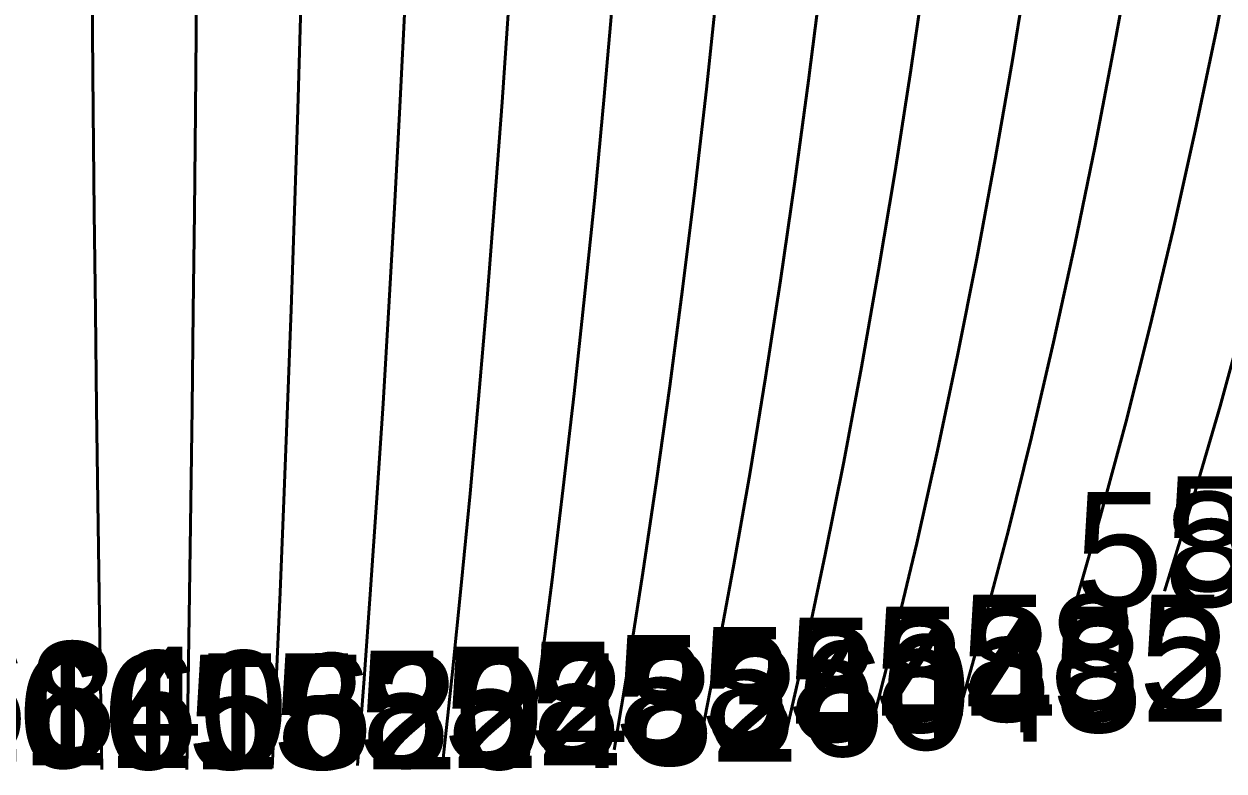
# Model space of a CAD drawing. Extents: x -25.3 to 28.3, y -25.5 to 26.5.
# Drawn here: x -1.05 to 9.4, y -25.51 to -19 of the extents above; entities that cross this region are included whole.
import ezdxf

# ---------------------------------------------------------------- set-up
doc = ezdxf.new("R2010")
doc.units = 0
doc.header["$MEASUREMENT"] = 0
doc.layers.add('Errors', color=12, linetype='CONTINUOUS')
doc.layers.add('UpperTendons', color=123, linetype='CONTINUOUS', lineweight=40)
doc.styles.get("Standard").update_dxf_attribs({"font": 'arial.ttf', "width": 40, "oblique": 50})

msp = doc.modelspace()

# ---------------------------------------------------------------- linework, layer by layer
at = {"layer": 'UpperTendons'}
for p, q in [((5.05755, -18.04706, 29.79538), (4.89633, -19.57108, 28.84508)), ((9.51371, -18.16157, 28.6127), (9.33811, -19.05508, 28.08458)), ((4.12507, -18.28195, 29.79587), (4.00648, -19.63478, 28.93896)), ((8.61236, -18.29029, 28.81549), (8.4512, -19.18514, 28.27627)), ((3.20035, -18.46682, 29.79555), (3.11639, -19.6856, 29.01388)), ((7.70944, -18.40563, 28.9972), (7.5634, -19.3016, 28.4479)), ((2.28167, -18.60364, 29.79494), (2.22611, -19.72365, 29.06995)), ((5.89986, -18.59677, 29.29833), (5.78583, -19.49441, 28.73208)), ((6.8052, -18.50774, 29.15807), (6.6749, -19.40463, 28.59976)), ((1.36734, -18.69377, 29.79452), (1.33571, -19.74898, 29.10728)), ((-0.45559, -18.73881, 29.79412), (-0.44525, -19.76163, 29.12593)), ((0.45559, -18.73881, 29.79412), (0.44525, -19.76163, 29.12593)), ((9.33811, -19.05508, 28.08458), (9.15361, -19.93409, 27.52969)), ((8.4512, -19.18514, 28.27627), (8.282, -20.06477, 27.71017)), ((7.5634, -19.3016, 28.4479), (7.41019, -20.18169, 27.87164)), ((6.6749, -19.40463, 28.59976), (6.53828, -20.28507, 28.0144)), ((5.78583, -19.49441, 28.73208), (5.66635, -20.37509, 28.13873)), ((4.00648, -19.63478, 28.93896), (3.92259, -20.51575, 28.33298)), ((4.89633, -19.57108, 28.84508), (4.79444, -20.45194, 28.24485)), ((1.33571, -19.74898, 29.10728), (1.30743, -20.63008, 28.49088)), ((2.22611, -19.72365, 29.06995), (2.17909, -20.60473, 28.45587)), ((3.11639, -19.6856, 29.01388), (3.0508, -20.56665, 28.40327)), ((-0.44525, -19.76163, 29.12593), (-0.4358, -20.64275, 28.50837)), ((0.44525, -19.76163, 29.12593), (0.4358, -20.64275, 28.50837)), ((9.15361, -19.93409, 27.52969), (8.96028, -20.79771, 26.94825)), ((8.282, -20.06477, 27.71017), (8.10486, -20.92831, 27.11747)), ((7.41019, -20.18169, 27.87164), (7.2499, -21.04506, 27.26874)), ((5.66635, -20.37509, 28.13873), (5.5415, -21.23798, 27.51872)), ((6.53828, -20.28507, 28.0144), (6.39545, -21.14821, 27.4024)), ((4.79444, -20.45194, 28.24485), (4.68803, -21.31457, 27.61796)), ((3.0508, -20.56665, 28.40327), (2.98235, -21.42883, 27.766)), ((3.92259, -20.51575, 28.33298), (3.835, -21.37814, 27.70033)), ((-0.4358, -20.64275, 28.50837), (-0.42596, -21.50458, 27.86416)), ((0.4358, -20.64275, 28.50837), (0.42596, -21.50458, 27.86416)), ((1.30743, -20.63008, 28.49088), (1.27792, -21.49198, 27.84783)), ((2.17909, -20.60473, 28.45587), (2.13002, -21.46675, 27.81514)), ((8.96028, -20.79771, 26.94825), (8.75822, -21.64508, 26.34054)), ((8.10486, -20.92831, 27.11747), (7.91986, -21.77488, 26.4985)), ((7.2499, -21.04506, 27.26874), (7.08263, -21.89082, 26.6396)), ((6.39545, -21.14821, 27.4024), (6.24649, -21.99319, 26.76417)), ((4.68803, -21.31457, 27.61796), (4.57717, -22.15814, 26.96491)), ((5.5415, -21.23798, 27.51872), (5.41137, -22.08222, 26.87252)), ((3.835, -21.37814, 27.70033), (3.74379, -22.22112, 27.04155)), ((-0.42596, -21.50458, 27.86416), (-0.41571, -22.34632, 27.19391)), ((0.42596, -21.50458, 27.86416), (0.41571, -22.34632, 27.19391)), ((1.27792, -21.49198, 27.84783), (1.24721, -22.33385, 27.17873)), ((2.13002, -21.46675, 27.81514), (2.07896, -22.30887, 27.14834)), ((2.98235, -21.42883, 27.766), (2.9111, -22.27133, 27.10265)), ((9.59772, -21.50112, 26.16535), (9.36977, -22.33283, 25.54392)), ((8.75822, -21.64508, 26.34054), (8.54752, -22.47528, 25.70685)), ((7.91986, -21.77488, 26.4985), (7.72712, -22.60359, 25.85361)), ((7.08263, -21.89082, 26.6396), (6.90849, -22.71812, 25.98461)), ((6.24649, -21.99319, 26.76417), (6.09152, -22.81916, 26.10018)), ((5.41137, -22.08222, 26.87252), (5.27607, -22.90699, 26.20063)), ((3.74379, -22.22112, 27.04155), (3.64905, -23.0439, 26.35722)), ((4.57717, -22.15814, 26.96491), (4.46197, -22.98183, 26.28624)), ((-0.41571, -22.34632, 27.19391), (-0.40508, -23.16719, 26.49825)), ((0.41571, -22.34632, 27.19391), (0.40508, -23.16719, 26.49825)), ((1.24721, -22.33385, 27.17873), (1.21534, -23.15491, 26.4842)), ((2.07896, -22.30887, 27.14834), (2.02595, -23.13032, 26.45607)), ((2.9111, -22.27133, 27.10265), (2.83711, -23.09335, 26.41379)), ((9.36977, -22.33283, 25.54392), (9.13237, -23.14722, 24.89671)), ((8.54752, -22.47528, 25.70685), (8.32828, -23.28741, 25.04748)), ((7.72712, -22.60359, 25.85361), (7.52674, -23.41357, 25.18319)), ((6.90849, -22.71812, 25.98461), (6.72759, -23.52609, 25.3042)), ((6.09152, -22.81916, 26.10018), (5.93065, -23.62528, 25.41089)), ((4.46197, -22.98183, 26.28624), (4.34252, -23.78483, 25.5825)), ((5.27607, -22.90699, 26.20063), (5.1357, -23.71144, 25.50357)), ((2.83711, -23.09335, 26.41379), (2.76045, -23.8941, 25.70004)), ((3.64905, -23.0439, 26.35722), (3.55085, -23.84566, 25.64793)), ((-0.40508, -23.16719, 26.49825), (-0.39406, -23.96641, 25.77781)), ((0.40508, -23.16719, 26.49825), (0.39406, -23.96641, 25.77781)), ((1.21534, -23.15491, 26.4842), (1.18233, -23.95439, 25.76488)), ((2.02595, -23.13032, 26.45607), (1.97103, -23.93031, 25.73898)), ((9.13237, -23.14722, 24.89671), (8.88561, -23.94334, 24.224)), ((8.32828, -23.28741, 25.04748), (8.10063, -24.08055, 24.36282)), ((7.52674, -23.41357, 25.18319), (7.31886, -24.20392, 24.48764)), ((6.72759, -23.52609, 25.3042), (6.54006, -24.31386, 24.59886)), ((5.1357, -23.71144, 25.50357), (4.99038, -24.49477, 24.7819)), ((5.93065, -23.62528, 25.41089), (5.764, -24.4107, 24.69684)), ((4.34252, -23.78483, 25.5825), (4.21891, -24.56633, 24.8543)), ((1.97103, -23.93031, 25.73898), (1.91427, -24.70809, 24.99772)), ((2.76045, -23.8941, 25.70004), (2.68118, -24.67282, 24.96203)), ((3.55085, -23.84566, 25.64793), (3.44928, -24.62562, 24.91428)), ((-0.39406, -23.96641, 25.77781), (-0.38268, -24.74325, 25.03328)), ((0.39406, -23.96641, 25.77781), (0.38268, -24.74325, 25.03328)), ((1.18233, -23.95439, 25.76488), (1.14822, -24.73154, 25.02144)), ((7.31886, -24.20392, 24.48764), (7.1036, -24.97376, 23.76742)), ((6.54006, -24.31386, 24.59886), (6.34604, -25.08057, 23.86908)), ((5.764, -24.4107, 24.69684), (5.59169, -25.1746, 23.95856)), ((4.99038, -24.49477, 24.7819), (4.84021, -25.25616, 24.03619)), ((3.44928, -24.62562, 24.91428), (3.34443, -25.38302, 24.15692)), ((4.21891, -24.56633, 24.8543), (4.09125, -25.32556, 24.10223)), ((-0.38268, -24.74325, 25.03328), (-0.37094, -25.49696, 24.26535)), ((0.38268, -24.74325, 25.03328), (0.37094, -25.49696, 24.26535)), ((1.14822, -24.73154, 25.02144), (1.11303, -25.48563, 24.25457)), ((1.91427, -24.70809, 24.99772), (1.8557, -25.46292, 24.23296)), ((2.68118, -24.67282, 24.96203), (2.59938, -25.42876, 24.20045))]:
    msp.add_line(p, q, dxfattribs=at)

# ---------------------------------------------------------------- texts
at = {"layer": 'Errors'}
for s, p in [('5862', (8.88561, -23.94334, 24.224)), ('5859', (8.10063, -24.08055, 24.36282)), ('5856', (7.1036, -24.97376, 23.76742)), ('5852', (6.34604, -25.08057, 23.86908)), ('5844', (4.84021, -25.25616, 24.03619)), ('5848', (5.59169, -25.1746, 23.95856)), ('5840', (4.09125, -25.32556, 24.10223)), ('6168', (-3.34443, -25.38302, 24.15692)), ('6164', (-2.59938, -25.42876, 24.20045)), ('6160', (-1.8557, -25.46292, 24.23296)), ('5828', (1.8557, -25.46292, 24.23296)), ('5832', (2.59938, -25.42876, 24.20045)), ('5836', (3.34443, -25.38302, 24.15692)), ('6156', (-1.11303, -25.48563, 24.25457)), ('6152', (-0.37094, -25.49696, 24.26535)), ('5820', (0.37094, -25.49696, 24.26535)), ('5824', (1.11303, -25.48563, 24.25457))]:
    msp.add_text(s, height=1, dxfattribs=at).set_placement(p)

doc.saveas('drawing.dxf')
